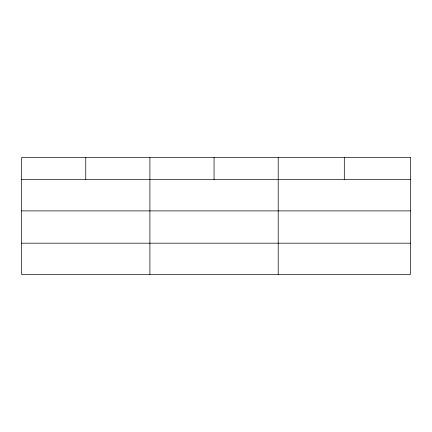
<?xml version="1.0" encoding="UTF-8"?>
<svg xmlns="http://www.w3.org/2000/svg" width="432" height="432" viewBox="0 0 432 432"><rect width="100%" height="100%" fill="white"/><g stroke="black" fill="none" stroke-linecap="round" stroke-linejoin="round"><path stroke-width="0.65" d="M21.6 179.561L410.4 179.561M21.6 210.897L410.4 210.897M21.6 243.184L410.4 243.184M344.304 157.48L344.304 179.561M278.208 157.48L278.208 274.52M214.056 157.48L214.056 179.561M149.904 157.48L149.904 274.52M85.752 157.48L85.752 179.561M410.4 157.48L21.6 157.48L21.6 274.52L410.4 274.52L410.4 157.48"/></g></svg>
